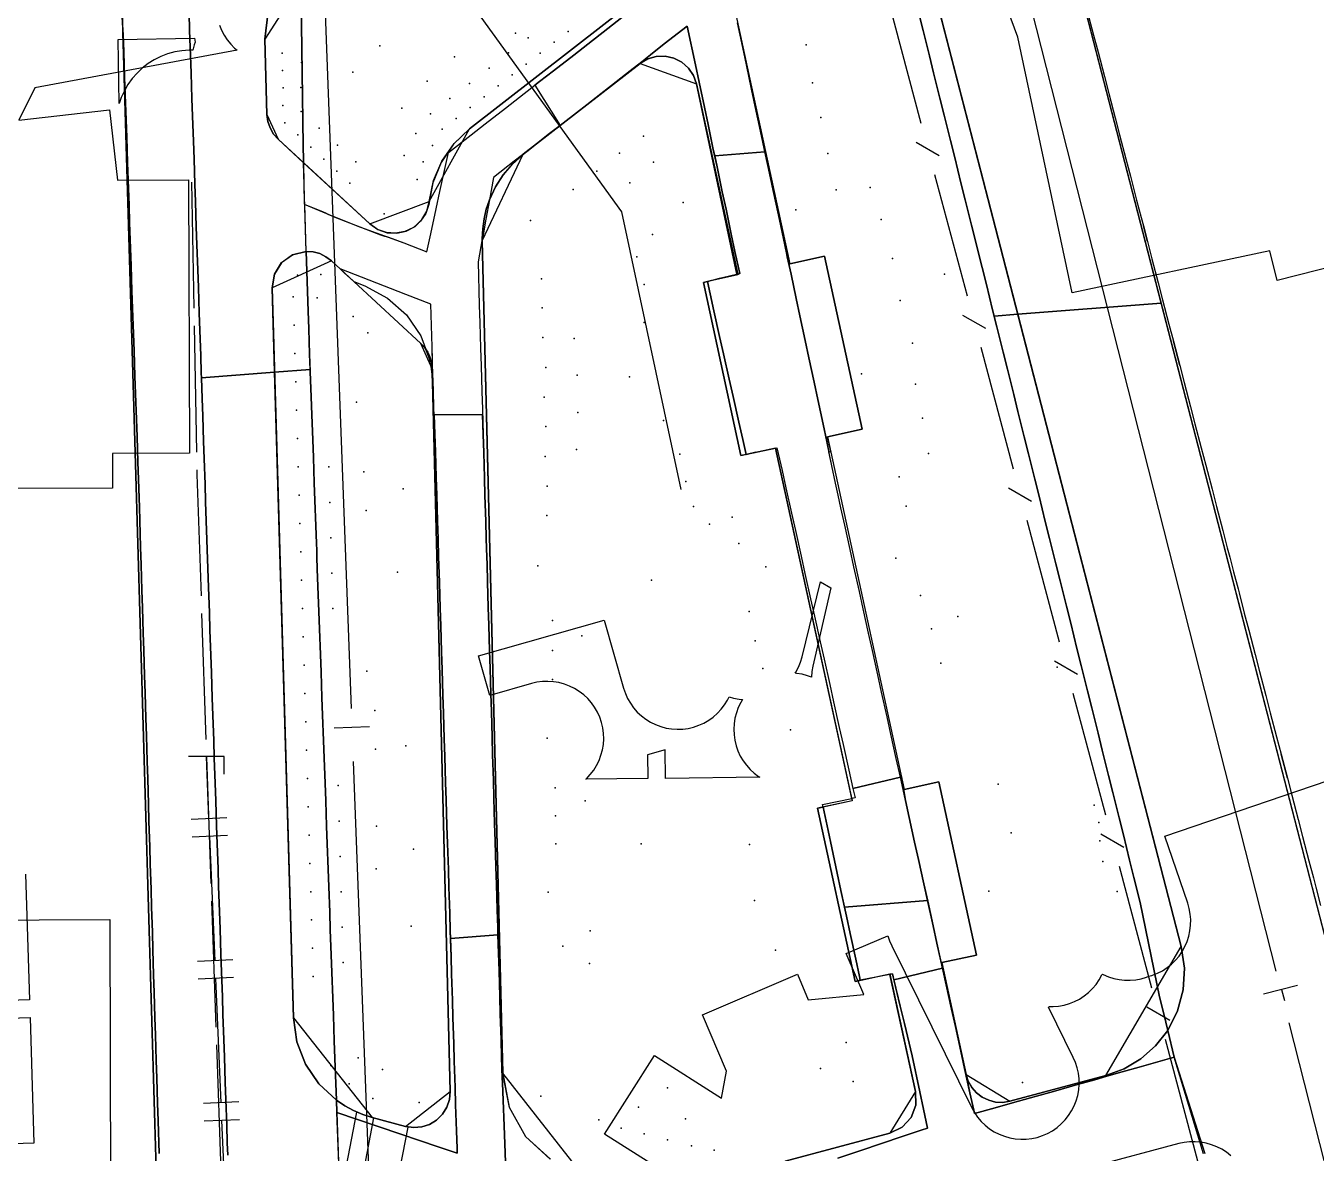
# Model space of a CAD drawing. Header units: metres. Extents: x 17314 to 17509, y 13897 to 14299.
# Drawn here: x 17386.9 to 17423.33, y 14133.17 to 14165 of the extents above; entities that cross this region are included whole.
import ezdxf

# ---------------------------------------------------------------- set-up
doc = ezdxf.new("R2010")
doc.units = ezdxf.units.M
for name, color, linetype in [('BUSH', 7, 'Continuous'), ('CURB', 7, 'Continuous'), ('ELECTR_CABLE', 7, 'Continuous'), ('ELECTR_CABLE_COMM', 7, 'Continuous'), ('GAS', 7, 'Continuous'), ('GRASS', 7, 'Continuous'), ('GROUND', 7, 'Continuous'), ('HEAT', 7, 'Continuous'), ('ROAD', 7, 'Continuous'), ('SEWER', 7, 'Continuous'), ('SIDEWALK_PATH', 7, 'Continuous'), ('TREE', 7, 'Continuous'), ('WATER_PIPELINE', 7, 'Continuous')]:
    doc.layers.add(name, color=color, linetype=linetype)

msp = doc.modelspace()

# ---------------------------------------------------------------- linework, layer by layer
at = {"layer": 'BUSH'}
for p in [(17401.088, 14164.668), (17402.212, 14164.844), (17394.142, 14164.228), (17400.535, 14164.239), (17401.423, 14164.23), (17401.818, 14164.537), (17408.934, 14164.462), (17394.684, 14163.97), (17399.004, 14164.128), (17401.028, 14163.923), (17394.151, 14163.745), (17399.982, 14163.809), (17400.634, 14163.616), (17394.168, 14163.248), (17394.67, 14163.263), (17398.238, 14163.443), (17399.43, 14163.379), (17400.239, 14163.309), (17409.115, 14163.394), (17394.157, 14162.754), (17398.877, 14162.949), (17399.844, 14163.002), (17394.677, 14162.585), (17397.519, 14162.677), (17398.325, 14162.52), (17399.055, 14162.388), (17399.449, 14162.695), (17409.347, 14162.41), (17394.215, 14162.26), (17395.19, 14162.11), (17398.66, 14162.081), (17394.582, 14161.921), (17397.917, 14161.965), (17404.344, 14161.89), (17394.949, 14161.581), (17395.704, 14161.634), (17397.59, 14161.341), (17398.383, 14161.624), (17403.661, 14161.412), (17409.549, 14161.399), (17395.316, 14161.241), (17396.218, 14161.159), (17398.122, 14161.164), (17404.629, 14161.157), (17395.683, 14160.902), (17396.05, 14160.562), (17397.954, 14160.661), (17403.026, 14160.895), (17403.96, 14160.567), (17402.353, 14160.378), (17409.786, 14160.37), (17410.744, 14160.441), (17411.052, 14159.53), (17404.6, 14159.108), (17404.158, 14158.481), (17411.371, 14158.435), (17394.572, 14157.964), (17395.234, 14157.982), (17401.46, 14157.864), (17404.365, 14157.704), (17394.457, 14157.349), (17395.13, 14157.32), (17401.478, 14157.038), (17411.593, 14157.245), (17394.48, 14156.549), (17404.362, 14156.626), (17401.503, 14156.203), (17402.389, 14156.179), (17411.938, 14156.045), (17394.504, 14155.75), (17401.582, 14155.359), (17402.469, 14155.137), (17394.527, 14154.95), (17412.022, 14154.888), (17401.539, 14154.521), (17394.551, 14154.15), (17402.485, 14154.085), (17401.585, 14153.694), (17404.906, 14153.863), (17412.224, 14153.93), (17394.574, 14153.351), (17402.453, 14153.037), (17405.366, 14152.911), (17412.389, 14152.925), (17394.598, 14152.551), (17395.456, 14152.547), (17401.566, 14152.842), (17396.451, 14152.408), (17411.563, 14152.27), (17397.562, 14151.934), (17401.624, 14152.001), (17405.537, 14152.136), (17394.621, 14151.752), (17395.485, 14151.548), (17396.516, 14151.321), (17401.614, 14151.178), (17405.753, 14151.43), (17406.847, 14151.127), (17411.763, 14151.442), (17394.644, 14150.952), (17406.209, 14150.929), (17395.514, 14150.548), (17407.032, 14150.388), (17394.668, 14150.152), (17394.691, 14149.353), (17395.543, 14149.548), (17412.165, 14148.914), (17394.715, 14148.553), (17395.573, 14148.549), (17401.776, 14148.209), (17407.323, 14148.463), (17412.475, 14147.978), (17394.738, 14147.753), (17402.598, 14147.777), (17407.492, 14147.641), (17401.77, 14147.37), (17394.762, 14146.954), (17407.709, 14146.857), (17412.733, 14147.012), (17401.77, 14146.543), (17394.785, 14146.154), (17394.808, 14145.354), (17394.832, 14144.555), (17394.855, 14143.755), (17395.719, 14143.551), (17401.851, 14143.491), (17402.699, 14143.125), (17394.879, 14142.955), (17395.748, 14142.551), (17396.804, 14142.405), (17401.857, 14142.698), (17394.902, 14142.156), (17397.849, 14141.753), (17401.869, 14141.911), (17407.332, 14141.891), (17394.926, 14141.356), (17395.778, 14141.552), (17396.798, 14141.202), (17394.949, 14140.556), (17395.807, 14140.552), (17394.972, 14139.757), (17395.836, 14139.553), (17402.841, 14139.448), (17394.996, 14138.957), (17402.068, 14139.021), (17408.066, 14138.902), (17395.865, 14138.553), (17402.823, 14138.53), (17395.019, 14138.157), (17410.065, 14136.295), (17396.287, 14135.866), (17395.516, 14135.644), (17396.979, 14135.532), (17409.344, 14135.565), (17396.037, 14135.128), (17410.262, 14135.193), (17396.703, 14134.716), (17405.024, 14135.016), (17404.203, 14134.471), (17403.083, 14134.112), (17405.532, 14134.146), (17403.71, 14133.883), (17404.364, 14133.721), (17405.024, 14133.553), (17405.695, 14133.383), (17406.339, 14133.258)]:
    msp.add_point(p, dxfattribs=at)
at = {"layer": 'CURB'}
for points in [[(17468.708, 13964.699), (17413.628, 14177.812), (17409.56, 14179.827), (17391.346, 14172.16), (17389.512, 14169.307), (17396.492, 13931.016)], [(17418.569, 14158.912), (17418.454, 14159.355)], [(17419.481, 14155.415), (17419.303, 14156.097)], [(17422.52, 14143.76), (17422.342, 14144.442)], [(17390.493, 14138.916), (17390.514, 14138.209)], [(17390.529, 14137.709), (17390.551, 14137.002)], [(17390.566, 14136.502), (17390.588, 14135.794)], [(17395.961, 14132.816), (17396.25, 14134.332)], [(17396.444, 14132.678), (17396.727, 14134.168)], [(17397.402, 14132.36), (17397.697, 14133.912)]]:
    msp.add_lwpolyline(points, dxfattribs=at)
for points in [[(17396.616, 14159.409), (17398.29, 14160.04), (17399.432, 14162.096), (17410.01, 14170.322), (17410.081, 14171.84), (17403.645, 14172.997), (17397.32, 14170.335), (17393.65, 14164.629), (17393.713, 14162.503), (17394.033, 14161.798)], [(17411.701, 14143.441), (17412.678, 14143.653), (17413.74, 14138.767), (17412.763, 14138.555), (17413.45, 14135.394), (17414.685, 14134.64), (17417.394, 14135.364), (17419.524, 14139.013), (17411.984, 14168.187), (17410.402, 14168.727), (17407.311, 14166.323), (17406.947, 14165.321), (17408.476, 14158.287), (17409.453, 14158.499), (17410.514, 14153.613), (17409.537, 14153.401)], [(17411.297, 14138.236), (17412.019, 14134.914), (17411.3, 14133.736), (17408.343, 14132.945), (17407.643, 14132.264), (17406.426, 14131.582), (17402.597, 14132.603), (17400.371, 14135.428), (17399.792, 14158.934), (17400.95, 14161.376), (17404.247, 14163.94), (17405.838, 14163.363), (17407.01, 14157.969), (17406.033, 14157.756), (17407.094, 14152.87), (17408.071, 14153.083), (17410.235, 14143.122), (17409.258, 14142.91), (17410.32, 14138.024)], [(17398.06, 14156.03), (17395.535, 14158.366), (17393.856, 14157.603), (17394.46, 14136.99), (17396.686, 14134.179), (17397.626, 14133.928), (17398.883, 14134.919), (17398.381, 14155.321)]]:
    msp.add_lwpolyline(points, close=True, dxfattribs=at)
at = {"layer": 'ELECTR_CABLE'}
msp.add_lwpolyline([(17389.512, 14164.614), (17391.666, 14164.653), (17391.686, 14164.545), (17391.657, 14164.467), (17391.617, 14164.313), (17391.517, 14164.311), (17391.312, 14164.298), (17391.108, 14164.264), (17390.909, 14164.21), (17390.717, 14164.137), (17390.532, 14164.045), (17390.357, 14163.936), (17390.194, 14163.81), (17390.044, 14163.669), (17389.908, 14163.514), (17389.788, 14163.346), (17389.686, 14163.168), (17389.601, 14162.98), (17389.544, 14162.811)], close=True, dxfattribs=at)
for points in [[(17391.585, 14160.589), (17391.649, 14157.029)], [(17391.658, 14156.529), (17391.723, 14152.968)], [(17391.732, 14152.468), (17391.734, 14152.337)], [(17391.734, 14152.337), (17391.852, 14148.909)], [(17391.869, 14148.409), (17391.991, 14144.85)], [(17392.008, 14144.351), (17392.131, 14140.791)], [(17392.148, 14140.292), (17392.27, 14136.733)], [(17392.287, 14136.233), (17392.41, 14132.674)]]:
    msp.add_lwpolyline(points, dxfattribs=at)
at = {"layer": 'ELECTR_CABLE_COMM'}
for points in [[(17411.258, 14165.693), (17412.174, 14162.259)], [(17412.043, 14161.722), (17412.692, 14161.346)], [(17412.56, 14160.809), (17413.476, 14157.375)], [(17413.345, 14156.838), (17413.994, 14156.463)], [(17413.863, 14155.926), (17414.778, 14152.492)], [(17414.647, 14151.955), (17415.296, 14151.579)], [(17415.165, 14151.042), (17416.08, 14147.608)], [(17415.949, 14147.071), (17416.598, 14146.696)], [(17416.467, 14146.159), (17417.383, 14142.725)], [(17417.252, 14142.188), (17417.9, 14141.812)], [(17417.769, 14141.275), (17418.685, 14137.841)], [(17418.554, 14137.304), (17419.202, 14136.929)], [(17419.071, 14136.392), (17419.987, 14132.958)]]:
    msp.add_lwpolyline(points, dxfattribs=at)
at = {"layer": 'GAS'}
for points in [[(17392.374, 14165.026), (17392.432, 14164.881), (17392.505, 14164.742), (17392.591, 14164.61), (17392.69, 14164.488), (17392.8, 14164.376), (17392.867, 14164.319), (17387.159, 14163.253), (17386.704, 14162.337), (17389.267, 14162.632), (17389.495, 14160.645), (17391.495, 14160.652), (17391.522, 14152.936), (17389.348, 14152.928), (17389.352, 14151.945), (17386.564, 14151.935)], [(17392.501, 14144.371), (17391.501, 14144.371)], [(17392.076, 14142.616), (17392.001, 14144.371)], [(17392.501, 14143.871), (17392.501, 14144.371)], [(17392.576, 14142.638), (17391.577, 14142.595)], [(17392.598, 14142.138), (17391.598, 14142.095)], [(17392.249, 14138.607), (17392.098, 14142.117)], [(17386.9, 14141.05), (17387.009, 14137.503), (17385.51, 14137.457)], [(17392.748, 14138.628), (17391.749, 14138.585)], [(17392.77, 14138.129), (17391.771, 14138.086)], [(17392.421, 14134.597), (17392.27, 14138.107)], [(17385.525, 14136.957), (17387.024, 14137.003), (17387.134, 14133.456), (17385.634, 14133.41)], [(17392.921, 14134.619), (17391.922, 14134.576)], [(17392.942, 14134.119), (17391.943, 14134.076)], [(17392.594, 14130.588), (17392.443, 14134.098)]]:
    msp.add_lwpolyline(points, dxfattribs=at)
for points in [[(17409.633, 14149.138), (17409.124, 14146.927), (17409.096, 14146.772), (17409.084, 14146.615), (17409.084, 14146.613), (17408.971, 14146.654), (17408.819, 14146.694), (17408.664, 14146.718), (17408.62, 14146.721), (17408.644, 14146.756), (17408.717, 14146.895), (17408.777, 14147.04), (17408.821, 14147.191), (17409.339, 14149.3)], [(17404.467, 14143.75), (17402.717, 14143.731), (17402.733, 14143.745), (17402.84, 14143.86), (17402.936, 14143.985), (17403.019, 14144.118), (17403.088, 14144.259), (17403.143, 14144.406), (17403.184, 14144.557), (17403.209, 14144.712), (17403.22, 14144.869), (17403.214, 14145.026), (17403.194, 14145.182), (17403.158, 14145.334), (17403.108, 14145.483), (17403.043, 14145.626), (17402.964, 14145.762), (17402.873, 14145.89), (17402.769, 14146.008), (17402.654, 14146.115), (17402.53, 14146.211), (17402.396, 14146.293), (17402.256, 14146.363), (17402.109, 14146.418), (17401.957, 14146.459), (17401.802, 14146.484), (17401.645, 14146.494), (17401.488, 14146.489), (17401.333, 14146.469), (17401.18, 14146.433), (17400.008, 14146.098), (17399.689, 14147.213), (17403.23, 14148.225), (17403.78, 14146.302), (17403.83, 14146.153), (17403.895, 14146.01), (17403.973, 14145.874), (17404.065, 14145.746), (17404.168, 14145.628), (17404.283, 14145.521), (17404.408, 14145.425), (17404.541, 14145.342), (17404.682, 14145.273), (17404.829, 14145.218), (17404.981, 14145.177), (17405.135, 14145.152), (17405.292, 14145.141), (17405.449, 14145.147), (17405.605, 14145.167), (17405.758, 14145.203), (17405.906, 14145.253), (17406.049, 14145.318), (17406.185, 14145.397), (17406.313, 14145.488), (17406.431, 14145.592), (17406.538, 14145.706), (17406.634, 14145.831), (17406.717, 14145.964), (17406.762, 14146.055), (17406.886, 14146.018), (17407.04, 14145.988), (17407.14, 14145.979), (17407.089, 14145.895), (17407.02, 14145.753), (17406.966, 14145.606), (17406.926, 14145.454), (17406.902, 14145.299), (17406.893, 14145.142), (17406.899, 14144.985), (17406.921, 14144.83), (17406.958, 14144.677), (17407.009, 14144.529), (17407.075, 14144.386), (17407.154, 14144.251), (17407.247, 14144.124), (17407.351, 14144.006), (17407.467, 14143.9), (17407.592, 14143.805), (17407.625, 14143.785), (17404.967, 14143.756), (17404.958, 14144.559), (17404.46, 14144.416)]]:
    msp.add_lwpolyline(points, close=True, dxfattribs=at)
at = {"layer": 'GRASS'}
for points in [[(17394.679, 14165.68), (17394.69, 14164.943), (17394.697, 14164.443), (17394.71, 14163.592), (17394.717, 14163.092), (17394.73, 14162.241), (17394.746, 14161.139), (17396.616, 14159.409), (17396.845, 14159.251), (17397.103, 14159.162), (17397.376, 14159.147), (17397.647, 14159.208), (17397.892, 14159.341), (17398.087, 14159.532), (17398.222, 14159.77), (17398.29, 14160.04), (17398.413, 14160.633), (17398.651, 14161.184), (17398.993, 14161.677), (17399.432, 14162.096), (17410.01, 14170.322)], [(17412.116, 14165.355), (17412.237, 14164.87), (17412.413, 14164.16), (17412.534, 14163.674), (17412.711, 14162.964), (17412.832, 14162.479), (17413.009, 14161.769), (17413.129, 14161.284), (17413.306, 14160.573), (17413.427, 14160.088), (17413.604, 14159.378), (17413.725, 14158.893), (17413.876, 14158.285), (17413.901, 14158.182), (17414.022, 14157.697), (17414.199, 14156.987), (17414.244, 14156.808), (17414.912, 14156.86), (17411.984, 14168.187)], [(17393.872, 14166.43), (17393.65, 14164.629), (17393.713, 14162.503), (17393.738, 14162.306), (17393.802, 14162.119), (17393.901, 14161.948), (17394.033, 14161.798), (17394.746, 14161.139), (17394.73, 14162.241), (17394.717, 14163.092), (17394.71, 14163.592), (17394.697, 14164.443), (17394.69, 14164.943), (17394.679, 14165.68)], [(17406.947, 14165.321), (17408.476, 14158.287), (17409.453, 14158.499), (17410.514, 14153.613), (17409.537, 14153.401), (17411.701, 14143.441), (17412.678, 14143.653), (17413.74, 14138.767), (17412.763, 14138.555), (17413.45, 14135.394), (17413.513, 14135.201), (17413.612, 14135.027), (17413.744, 14134.875), (17413.906, 14134.753), (17414.089, 14134.665), (17414.284, 14134.617), (17414.485, 14134.608), (17414.685, 14134.64), (17417.394, 14135.364), (17417.915, 14135.556), (17418.387, 14135.838), (17418.8, 14136.202), (17419.142, 14136.639), (17419.028, 14137.105), (17418.909, 14137.591), (17418.365, 14140.251), (17418.188, 14140.961), (17418.067, 14141.446), (17417.89, 14142.157), (17417.77, 14142.642), (17417.593, 14143.352), (17417.472, 14143.837), (17417.295, 14144.548), (17417.175, 14145.033), (17416.998, 14145.743), (17416.877, 14146.228), (17416.7, 14146.938), (17416.579, 14147.424), (17416.403, 14148.134), (17416.282, 14148.619), (17416.105, 14149.329), (17415.984, 14149.814), (17415.938, 14150), (17415.807, 14150.525), (17415.687, 14151.01), (17415.51, 14151.72), (17415.389, 14152.205), (17415.212, 14152.916), (17415.092, 14153.401), (17414.915, 14154.111), (17414.794, 14154.596), (17414.617, 14155.306), (17414.496, 14155.792), (17414.32, 14156.502), (17414.199, 14156.987), (17414.022, 14157.697), (17413.901, 14158.182), (17413.876, 14158.285), (17413.725, 14158.893), (17413.604, 14159.378), (17413.427, 14160.088), (17413.306, 14160.573), (17413.129, 14161.284), (17413.009, 14161.769), (17412.832, 14162.479), (17412.711, 14162.964), (17412.534, 14163.674), (17412.413, 14164.16), (17412.237, 14164.87), (17412.116, 14165.355)], [(17408.343, 14132.945), (17411.3, 14133.736), (17411.646, 14133.904), (17411.895, 14134.181), (17412.027, 14134.529), (17412.019, 14134.914), (17411.3, 14138.22), (17410.462, 14138.054), (17410.32, 14138.024), (17409.258, 14142.91), (17409.412, 14142.943), (17409.397, 14143.013), (17410.221, 14143.189), (17408.072, 14153.079), (17407.241, 14152.904), (17407.094, 14152.87), (17406.033, 14157.756), (17406.145, 14157.781), (17406.492, 14157.879), (17406.98, 14157.989), (17405.838, 14163.363), (17405.753, 14163.602), (17405.613, 14163.809), (17405.427, 14163.975), (17405.201, 14164.091), (17404.954, 14164.146), (17404.705, 14164.138), (17404.465, 14164.069), (17404.247, 14163.94), (17400.95, 14161.376), (17400.647, 14161.106), (17400.385, 14160.799), (17400.166, 14160.459), (17399.994, 14160.092), (17399.893, 14159.54), (17399.803, 14159.048), (17399.792, 14158.988), (17399.792, 14158.934), (17400.371, 14135.428), (17400.552, 14134.473), (17401.014, 14133.645), (17401.711, 14133.002)]]:
    msp.add_lwpolyline(points, dxfattribs=at)
for points in [[(17394.873, 14156.946), (17394.817, 14158.631), (17394.433, 14158.539), (17394.125, 14158.315), (17393.922, 14157.992), (17393.856, 14157.603), (17393.926, 14155.225), (17394.932, 14155.303), (17394.916, 14155.734), (17394.891, 14156.446)], [(17398.06, 14156.03), (17396.165, 14157.784), (17395.535, 14158.366), (17395.379, 14158.485), (17395.204, 14158.57), (17395.016, 14158.619), (17394.821, 14158.632), (17394.873, 14156.946), (17394.891, 14156.446), (17394.916, 14155.734), (17394.934, 14155.235), (17394.96, 14154.523), (17394.978, 14154.023), (17395.004, 14153.311), (17395.022, 14152.811), (17395.047, 14152.099), (17395.065, 14151.599), (17395.091, 14150.887), (17395.109, 14150.388), (17395.116, 14150.195), (17395.123, 14150), (17395.134, 14149.675), (17395.152, 14149.176), (17395.178, 14148.464), (17395.196, 14147.964), (17395.222, 14147.252), (17395.24, 14146.752), (17395.265, 14146.04), (17395.283, 14145.54), (17395.309, 14144.828), (17395.327, 14144.329), (17395.353, 14143.617), (17395.371, 14143.117), (17395.396, 14142.405), (17395.414, 14141.905), (17395.44, 14141.193), (17395.458, 14140.693), (17395.483, 14139.981), (17395.501, 14139.482), (17395.527, 14138.77), (17395.545, 14138.27), (17395.571, 14137.558), (17395.589, 14137.058), (17395.614, 14136.346), (17395.632, 14135.846), (17395.675, 14134.665), (17395.91, 14134.508), (17396.157, 14134.374), (17396.417, 14134.264), (17396.686, 14134.179), (17397.626, 14133.928), (17397.856, 14133.895), (17398.085, 14133.915), (17398.304, 14133.987), (17398.502, 14134.109), (17398.667, 14134.273), (17398.788, 14134.469), (17398.862, 14134.687), (17398.883, 14134.919), (17398.39, 14154.939), (17398.377, 14155.161), (17398.347, 14155.381), (17398.3, 14155.598), (17398.238, 14155.812), (17398.2, 14155.871), (17398.157, 14155.927), (17398.11, 14155.981)], [(17414.912, 14156.86), (17414.244, 14156.808), (17414.32, 14156.502), (17414.496, 14155.792), (17414.617, 14155.306), (17414.794, 14154.596), (17414.915, 14154.111), (17415.092, 14153.401), (17415.212, 14152.916), (17415.389, 14152.205), (17415.51, 14151.72), (17415.687, 14151.01), (17415.807, 14150.525), (17415.938, 14150), (17415.984, 14149.814), (17416.105, 14149.329), (17416.282, 14148.619), (17416.403, 14148.134), (17416.579, 14147.424), (17416.7, 14146.938), (17416.877, 14146.228), (17416.998, 14145.743), (17417.175, 14145.033), (17417.295, 14144.548), (17417.472, 14143.837), (17417.593, 14143.352), (17417.77, 14142.642), (17417.89, 14142.157), (17418.067, 14141.446), (17418.188, 14140.961), (17418.365, 14140.251), (17418.909, 14137.591), (17419.028, 14137.105), (17419.142, 14136.639), (17419.423, 14137.193), (17419.582, 14137.786), (17419.617, 14138.399), (17419.524, 14139.013)], [(17395.371, 14143.117), (17395.353, 14143.617), (17395.327, 14144.329), (17395.309, 14144.828), (17395.283, 14145.54), (17395.265, 14146.04), (17395.24, 14146.752), (17395.222, 14147.252), (17395.196, 14147.964), (17395.178, 14148.464), (17395.152, 14149.176), (17395.134, 14149.675), (17395.123, 14150), (17395.116, 14150.195), (17395.109, 14150.388), (17395.091, 14150.887), (17395.065, 14151.599), (17395.047, 14152.099), (17395.022, 14152.811), (17395.004, 14153.311), (17394.978, 14154.023), (17394.96, 14154.523), (17394.934, 14155.235), (17394.932, 14155.303), (17393.926, 14155.225), (17394.46, 14136.99), (17394.557, 14136.315), (17394.8, 14135.688), (17395.177, 14135.13), (17395.675, 14134.665), (17395.632, 14135.846), (17395.614, 14136.346), (17395.589, 14137.058), (17395.571, 14137.558), (17395.545, 14138.27), (17395.527, 14138.77), (17395.501, 14139.482), (17395.483, 14139.981), (17395.458, 14140.693), (17395.44, 14141.193), (17395.414, 14141.905), (17395.396, 14142.405)]]:
    msp.add_lwpolyline(points, close=True, dxfattribs=at)
at = {"layer": 'GROUND'}
for points in [[(17410.01, 14170.322), (17399.432, 14162.096), (17398.979, 14161.661), (17398.63, 14161.147), (17398.395, 14160.572), (17398.282, 14159.955), (17398.196, 14159.701), (17398.048, 14159.483), (17397.85, 14159.311), (17397.609, 14159.194), (17397.345, 14159.146), (17397.083, 14159.167), (17396.835, 14159.256), (17396.616, 14159.409), (17394.746, 14161.139), (17394.033, 14161.798), (17393.901, 14161.948), (17393.802, 14162.119), (17393.738, 14162.306), (17393.713, 14162.503), (17393.65, 14164.629), (17393.872, 14166.43)], [(17411.984, 14168.187), (17414.912, 14156.86), (17419.524, 14139.013), (17419.617, 14138.399), (17419.582, 14137.786), (17419.423, 14137.193), (17419.142, 14136.639), (17418.8, 14136.202), (17418.387, 14135.838), (17417.915, 14135.556), (17417.394, 14135.364), (17414.685, 14134.64), (17414.485, 14134.608), (17414.285, 14134.616), (17414.09, 14134.665), (17413.907, 14134.752), (17413.746, 14134.874), (17413.614, 14135.024), (17413.514, 14135.198), (17413.45, 14135.39), (17413.56, 14134.876), (17413.407, 14135.567), (17413.299, 14136.055), (17413.147, 14136.747), (17413.039, 14137.235), (17412.887, 14137.927), (17412.784, 14138.393), (17412.779, 14138.415), (17412.763, 14138.555), (17413.74, 14138.767), (17412.678, 14143.653), (17411.701, 14143.441), (17411.624, 14143.796), (17411.738, 14143.135), (17411.594, 14143.789), (17411.478, 14144.315), (17411.326, 14145.006), (17411.218, 14145.495), (17411.066, 14146.186), (17410.958, 14146.674), (17410.805, 14147.366), (17410.698, 14147.854), (17410.545, 14148.546), (17410.438, 14149.034), (17410.285, 14149.726), (17410.177, 14150.214), (17410.025, 14150.906), (17409.917, 14151.394), (17409.839, 14151.749), (17409.767, 14152.086), (17409.663, 14152.575), (17409.577, 14152.978), (17409.628, 14152.983), (17409.537, 14153.401), (17410.514, 14153.613), (17409.453, 14158.499), (17408.476, 14158.287), (17408.408, 14158.599), (17408.403, 14158.484), (17408.38, 14158.594), (17408.256, 14159.176), (17408.151, 14159.665), (17408.004, 14160.358), (17407.899, 14160.847), (17407.772, 14161.444), (17407.752, 14161.54), (17407.647, 14162.029), (17407.5, 14162.721), (17407.396, 14163.21), (17407.248, 14163.903), (17407.144, 14164.392), (17406.996, 14165.085)], [(17401.714, 14133), (17401.019, 14133.639), (17400.556, 14134.462), (17400.371, 14135.413), (17399.792, 14158.934), (17399.792, 14158.988), (17399.803, 14159.27), (17399.841, 14159.55), (17399.905, 14159.824), (17399.994, 14160.092), (17400.165, 14160.457), (17400.382, 14160.795), (17400.643, 14161.101), (17400.943, 14161.371), (17400.691, 14161.178), (17401.085, 14161.486), (17401.653, 14161.93), (17401.987, 14162.192), (17402.046, 14162.238), (17402.614, 14162.682), (17403.008, 14162.99), (17403.575, 14163.434), (17403.969, 14163.742), (17404.536, 14164.186), (17404.244, 14163.938), (17404.462, 14164.068), (17404.702, 14164.138), (17404.952, 14164.146), (17405.2, 14164.091), (17405.426, 14163.975), (17405.613, 14163.809), (17405.753, 14163.602), (17405.838, 14163.363), (17407.004, 14157.995), (17406.145, 14157.781), (17406.033, 14157.756), (17407.094, 14152.87), (17407.517, 14152.962), (17408.109, 14153.091), (17408.253, 14152.447), (17408.362, 14151.959), (17408.522, 14151.239), (17408.631, 14150.751), (17408.792, 14150.03), (17408.901, 14149.542), (17409.062, 14148.821), (17409.171, 14148.333), (17409.331, 14147.613), (17409.44, 14147.125), (17409.601, 14146.404), (17409.71, 14145.916), (17409.871, 14145.195), (17409.98, 14144.707), (17410.141, 14143.986), (17410.255, 14143.473), (17410.314, 14143.209), (17410.221, 14143.189), (17410.235, 14143.122), (17409.412, 14142.943), (17409.258, 14142.91), (17410.32, 14138.024), (17410.462, 14138.055), (17411.297, 14138.236), (17411.369, 14138.234), (17411.3, 14138.22), (17412.019, 14134.914), (17412.027, 14134.529), (17411.895, 14134.181), (17411.646, 14133.904), (17411.3, 14133.736), (17408.343, 14132.945)], [(17395.738, 14132.879), (17395.687, 14134.326), (17395.736, 14132.928)]]:
    msp.add_lwpolyline(points, dxfattribs=at)
msp.add_lwpolyline([(17395.675, 14134.665), (17395.177, 14135.13), (17394.8, 14135.688), (17394.557, 14136.315), (17394.46, 14136.99), (17393.926, 14155.225), (17393.856, 14157.603), (17393.923, 14157.993), (17394.126, 14158.316), (17394.436, 14158.54), (17394.82, 14158.632), (17395.016, 14158.619), (17395.204, 14158.57), (17395.378, 14158.485), (17395.535, 14158.366), (17395.779, 14158.14), (17395.895, 14158.033), (17396.165, 14157.784), (17398.06, 14156.03), (17398.164, 14155.918), (17398.193, 14155.876), (17398.308, 14155.566), (17398.34, 14155.569), (17398.359, 14155.508), (17398.39, 14154.939), (17398.883, 14134.919), (17398.862, 14134.687), (17398.788, 14134.469), (17398.667, 14134.273), (17398.502, 14134.109), (17398.304, 14133.987), (17398.085, 14133.915), (17397.856, 14133.895), (17397.626, 14133.928), (17396.686, 14134.179), (17396.417, 14134.264), (17396.157, 14134.374), (17395.91, 14134.508)], close=True, dxfattribs=at)
at = {"layer": 'HEAT'}
msp.add_lwpolyline([(17385.273, 14139.754), (17389.273, 14139.768), (17389.3, 14132.16), (17387.3, 14132.152), (17386.76, 14130.227)], dxfattribs=at)
at = {"layer": 'ROAD'}
for points in [[(17394.337, 14004.583), (17389.652, 14164.512), (17389.65, 14164.602), (17389.648, 14164.693), (17389.648, 14164.784), (17389.648, 14164.874), (17389.598, 14166.324), (17389.512, 14169.307), (17389.541, 14169.82), (17389.655, 14170.316), (17389.852, 14170.786), (17390.128, 14171.219), (17376.72, 14174.004)], [(17416.872, 14165.421), (17417.05, 14164.739), (17417.176, 14164.255), (17417.354, 14163.574), (17417.48, 14163.09), (17417.658, 14162.408), (17417.784, 14161.924), (17417.961, 14161.243), (17418.088, 14160.759), (17418.265, 14160.077), (17418.392, 14159.593), (17418.454, 14159.355), (17418.569, 14158.912), (17418.695, 14158.428), (17418.873, 14157.746), (17418.999, 14157.262), (17419.177, 14156.581), (17419.303, 14156.097), (17419.481, 14155.415), (17419.607, 14154.931), (17419.785, 14154.25), (17419.911, 14153.766), (17420.089, 14153.084), (17420.215, 14152.6), (17420.393, 14151.919), (17420.519, 14151.435), (17420.697, 14150.753), (17420.823, 14150.269), (17420.893, 14150), (17421.001, 14149.588), (17421.127, 14149.104), (17421.155, 14148.994), (17421.304, 14148.422), (17421.431, 14147.938), (17421.608, 14147.257), (17421.734, 14146.773), (17421.912, 14146.091), (17422.038, 14145.608), (17422.216, 14144.926), (17422.342, 14144.442), (17422.52, 14143.76), (17422.646, 14143.277), (17422.824, 14142.595), (17422.95, 14142.111), (17423.128, 14141.429), (17423.254, 14140.946), (17423.322, 14140.687), (17423.457, 14140.166)], [(17390.668, 14133.16), (17390.64, 14134.088), (17390.625, 14134.587), (17390.603, 14135.295), (17390.588, 14135.794), (17390.566, 14136.502), (17390.551, 14137.002), (17390.529, 14137.709), (17390.514, 14138.209), (17390.493, 14138.916), (17390.477, 14139.416), (17390.456, 14140.123), (17390.441, 14140.623), (17390.419, 14141.33), (17390.404, 14141.83), (17390.382, 14142.537), (17390.367, 14143.037), (17390.346, 14143.744), (17390.33, 14144.244), (17390.309, 14144.952), (17390.294, 14145.451), (17390.272, 14146.159), (17390.257, 14146.658), (17390.235, 14147.366), (17390.22, 14147.866), (17390.199, 14148.573), (17390.183, 14149.073), (17390.162, 14149.78), (17390.147, 14150.28), (17390.112, 14151.414), (17390.085, 14152.194), (17390.068, 14152.694), (17390.044, 14153.401), (17390.026, 14153.901), (17390.002, 14154.608), (17389.985, 14155.108), (17389.96, 14155.815), (17389.943, 14156.315), (17389.919, 14157.022), (17389.901, 14157.522), (17389.877, 14158.229), (17389.86, 14158.729), (17389.836, 14159.436), (17389.818, 14159.935), (17389.794, 14160.643), (17389.777, 14161.142), (17389.752, 14161.85), (17389.735, 14162.349), (17389.711, 14163.057), (17389.693, 14163.556), (17389.669, 14164.264), (17389.652, 14164.763), (17389.648, 14164.874), (17389.648, 14164.784), (17389.648, 14164.693), (17389.65, 14164.602), (17389.652, 14164.512), (17395.598, 13961.533)]]:
    msp.add_lwpolyline(points, dxfattribs=at)
at = {"layer": 'SEWER'}
for points in [[(17428.05, 14159.286), (17422.235, 14157.811), (17422.021, 14158.654), (17416.447, 14157.466), (17414.908, 14164.685), (17413.208, 14169.295), (17416.022, 14170.333), (17415.297, 14173.245), (17420.891, 14174.637), (17421.434, 14172.456), (17421.85, 14172.896), (17421.498, 14174.313), (17421.767, 14174.38), (17422.077, 14173.135), (17422.658, 14173.747), (17422.532, 14174.25), (17422.618, 14174.211), (17422.766, 14174.159), (17422.919, 14174.123), (17423.074, 14174.101), (17423.231, 14174.095), (17429.364, 14174.153)], [(17405.37, 14132.365), (17403.245, 14133.712), (17404.649, 14135.928), (17406.541, 14134.728), (17406.686, 14135.488), (17406.007, 14137.081), (17408.688, 14138.224), (17408.995, 14137.504), (17410.564, 14137.65), (17410.068, 14138.813), (17411.242, 14139.313), (17411.289, 14139.168), (17411.351, 14139.024), (17413.608, 14134.457), (17413.685, 14134.319), (17413.774, 14134.19), (17413.876, 14134.071), (17413.989, 14133.962), (17414.112, 14133.864), (17414.244, 14133.779), (17414.384, 14133.708), (17414.53, 14133.65), (17414.681, 14133.607), (17414.835, 14133.579), (17414.992, 14133.566), (17415.149, 14133.569), (17415.305, 14133.587), (17415.458, 14133.62), (17415.608, 14133.669), (17415.752, 14133.731), (17415.889, 14133.808), (17416.018, 14133.897), (17416.138, 14133.999), (17416.247, 14134.112), (17416.344, 14134.235), (17416.429, 14134.367), (17416.501, 14134.506), (17416.558, 14134.653), (17416.601, 14134.804), (17416.629, 14134.958), (17416.642, 14135.115), (17416.639, 14135.272), (17416.621, 14135.428), (17416.588, 14135.581), (17416.54, 14135.73), (17416.477, 14135.874), (17415.777, 14137.292), (17415.803, 14137.313), (17415.906, 14137.311), (17416.063, 14137.324), (17416.217, 14137.353), (17416.368, 14137.396), (17416.514, 14137.454), (17416.653, 14137.526), (17416.785, 14137.611), (17416.908, 14137.709), (17417.02, 14137.819), (17417.122, 14137.939), (17417.211, 14138.068), (17417.287, 14138.205), (17417.298, 14138.231), (17417.323, 14138.218), (17417.467, 14138.156), (17417.617, 14138.108), (17417.77, 14138.075), (17417.926, 14138.057), (17418.083, 14138.055), (17418.24, 14138.068), (17418.394, 14138.097), (17418.545, 14138.14), (17418.612, 14138.167), (17418.681, 14138.187), (17418.695, 14138.192), (17418.709, 14138.196), (17418.855, 14138.254), (17418.994, 14138.326), (17419.126, 14138.412), (17419.249, 14138.509), (17419.362, 14138.619), (17419.463, 14138.739), (17419.552, 14138.868), (17419.628, 14139.005), (17419.69, 14139.15), (17419.738, 14139.299), (17419.771, 14139.453), (17419.788, 14139.609), (17419.791, 14139.766), (17419.777, 14139.922), (17419.749, 14140.077), (17419.706, 14140.228), (17419.059, 14142.12), (17424.503, 14143.981)], [(17420.922, 14133.101), (17420.799, 14133.199), (17420.667, 14133.284), (17420.527, 14133.355), (17420.381, 14133.413), (17420.23, 14133.456), (17420.076, 14133.484), (17419.919, 14133.497), (17419.762, 14133.494), (17419.606, 14133.476), (17419.453, 14133.443), (17417.004, 14132.785)]]:
    msp.add_lwpolyline(points, dxfattribs=at)
at = {"layer": 'SIDEWALK_PATH'}
for points in [[(17410.01, 14170.322), (17399.432, 14162.096), (17398.979, 14161.661), (17398.63, 14161.147), (17398.395, 14160.572), (17398.282, 14159.955), (17398.196, 14159.701), (17398.048, 14159.483), (17397.85, 14159.311), (17397.609, 14159.194), (17397.345, 14159.146), (17397.083, 14159.167), (17396.835, 14159.256), (17396.616, 14159.409), (17394.746, 14161.139), (17394.764, 14159.964), (17395.572, 14159.625), (17396.349, 14159.318), (17397.574, 14158.874), (17398.227, 14158.621), (17398.338, 14159.131), (17398.491, 14159.836), (17398.597, 14160.325), (17398.836, 14161.424), (17399.482, 14161.927), (17399.876, 14162.234), (17400.445, 14162.678), (17400.84, 14162.985), (17401.409, 14163.428), (17401.803, 14163.736), (17402.373, 14164.179), (17402.767, 14164.486), (17403.337, 14164.93), (17403.731, 14165.237)], [(17411.984, 14168.187), (17414.912, 14156.86), (17418.962, 14157.175), (17415.655, 14169.969)], [(17391.513, 14165.371), (17391.53, 14164.871), (17391.554, 14164.161), (17391.571, 14163.662), (17391.595, 14162.952), (17391.612, 14162.452), (17391.636, 14161.742), (17391.653, 14161.242), (17391.677, 14160.532), (17391.694, 14160.033), (17391.718, 14159.323), (17391.735, 14158.823), (17391.759, 14158.113), (17391.776, 14157.613), (17391.8, 14156.903), (17391.817, 14156.403), (17391.841, 14155.694), (17391.858, 14155.194), (17391.862, 14155.064), (17393.926, 14155.225), (17393.856, 14157.603), (17393.923, 14157.993), (17394.126, 14158.316), (17394.436, 14158.54), (17394.82, 14158.632), (17394.746, 14161.139), (17394.033, 14161.798), (17393.901, 14161.948), (17393.802, 14162.119), (17393.738, 14162.306), (17393.713, 14162.503), (17393.65, 14164.629), (17393.872, 14166.43)], [(17392.605, 14133.113), (17392.593, 14133.469), (17392.576, 14133.968), (17392.552, 14134.675), (17392.535, 14135.175), (17392.511, 14135.881), (17392.494, 14136.381), (17392.471, 14137.087), (17392.454, 14137.587), (17392.43, 14138.293), (17392.413, 14138.793), (17392.389, 14139.499), (17392.372, 14139.999), (17392.348, 14140.705), (17392.331, 14141.205), (17392.307, 14141.911), (17392.29, 14142.411), (17392.266, 14143.117), (17392.25, 14143.617), (17392.226, 14144.323), (17392.209, 14144.823), (17392.185, 14145.529), (17392.168, 14146.029), (17392.144, 14146.735), (17392.127, 14147.235), (17392.103, 14147.941), (17392.086, 14148.441), (17392.062, 14149.147), (17391.98, 14151.565), (17391.964, 14152.064), (17391.94, 14152.774), (17391.923, 14153.274), (17391.899, 14153.984), (17391.882, 14154.484), (17391.862, 14155.064), (17391.858, 14155.194), (17391.841, 14155.694), (17391.817, 14156.403), (17391.8, 14156.903), (17391.776, 14157.613), (17391.759, 14158.113), (17391.735, 14158.823), (17391.718, 14159.323), (17391.694, 14160.033), (17391.677, 14160.532), (17391.653, 14161.242), (17391.636, 14161.742), (17391.612, 14162.452), (17391.595, 14162.952), (17391.571, 14163.662), (17391.554, 14164.161), (17391.53, 14164.871), (17391.513, 14165.371)], [(17389.616, 14165.236), (17389.648, 14164.874), (17389.652, 14164.763), (17389.669, 14164.264), (17389.693, 14163.556), (17389.711, 14163.057), (17389.735, 14162.349), (17389.752, 14161.85), (17389.777, 14161.142), (17389.794, 14160.643), (17389.818, 14159.935), (17389.836, 14159.436), (17389.86, 14158.729), (17389.877, 14158.229), (17389.901, 14157.522), (17389.919, 14157.022), (17389.943, 14156.315), (17389.96, 14155.815), (17389.985, 14155.108), (17390.002, 14154.608), (17390.026, 14153.901), (17390.044, 14153.401), (17390.068, 14152.694), (17390.085, 14152.194), (17390.112, 14151.414), (17390.147, 14150.28), (17390.162, 14149.78), (17390.183, 14149.073), (17390.199, 14148.573), (17390.22, 14147.866), (17390.235, 14147.366), (17390.257, 14146.658), (17390.272, 14146.159), (17390.294, 14145.451), (17390.309, 14144.952), (17390.33, 14144.244), (17390.346, 14143.744), (17390.367, 14143.037), (17390.382, 14142.537), (17390.404, 14141.83), (17390.419, 14141.33), (17390.441, 14140.623), (17390.456, 14140.123), (17390.477, 14139.416), (17390.493, 14138.916), (17390.514, 14138.209), (17390.529, 14137.709), (17390.551, 14137.002), (17390.566, 14136.502), (17390.588, 14135.794), (17390.603, 14135.295), (17390.625, 14134.587), (17390.64, 14134.088), (17390.668, 14133.16)], [(17403.731, 14165.237), (17403.337, 14164.93), (17402.767, 14164.486), (17402.373, 14164.179), (17401.803, 14163.736), (17401.409, 14163.428), (17401.276, 14163.325), (17401.987, 14162.192), (17402.046, 14162.238), (17402.614, 14162.682), (17403.008, 14162.99), (17403.575, 14163.434), (17403.969, 14163.742), (17404.536, 14164.186), (17404.93, 14164.494), (17405.573, 14164.997), (17405.807, 14163.897), (17405.911, 14163.408), (17406.061, 14162.703), (17406.165, 14162.214), (17406.314, 14161.509), (17406.353, 14161.329), (17407.772, 14161.444), (17407.752, 14161.54), (17407.647, 14162.029), (17407.5, 14162.721), (17407.396, 14163.21), (17407.248, 14163.903), (17407.144, 14164.392), (17406.996, 14165.085)], [(17429.719, 14115.553), (17418.962, 14157.175), (17414.912, 14156.86), (17419.524, 14139.013), (17419.617, 14138.399), (17419.582, 14137.786), (17419.423, 14137.193), (17419.142, 14136.639), (17419.328, 14135.881), (17420.191, 14133.161)], [(17395.738, 14132.879), (17395.687, 14134.326), (17395.675, 14134.665), (17395.177, 14135.13), (17394.8, 14135.688), (17394.557, 14136.315), (17394.46, 14136.99), (17393.926, 14155.225), (17391.862, 14155.064), (17391.882, 14154.484), (17391.899, 14153.984), (17391.923, 14153.274), (17391.94, 14152.774), (17391.964, 14152.064), (17391.98, 14151.565), (17392.062, 14149.147), (17392.086, 14148.441), (17392.103, 14147.941), (17392.127, 14147.235), (17392.144, 14146.735), (17392.168, 14146.029), (17392.185, 14145.529), (17392.209, 14144.823), (17392.226, 14144.323), (17392.25, 14143.617), (17392.266, 14143.117), (17392.29, 14142.411), (17392.307, 14141.911), (17392.331, 14141.205), (17392.348, 14140.705), (17392.372, 14139.999), (17392.389, 14139.499), (17392.413, 14138.793), (17392.43, 14138.293), (17392.454, 14137.587), (17392.471, 14137.087), (17392.494, 14136.381), (17392.511, 14135.881), (17392.535, 14135.175), (17392.552, 14134.675), (17392.576, 14133.968), (17392.593, 14133.469), (17392.605, 14133.113)], [(17400.458, 14132.653), (17400.427, 14133.441), (17400.407, 14133.941), (17400.379, 14134.661), (17400.359, 14135.161), (17400.354, 14135.288), (17400.336, 14135.881), (17400.322, 14136.38), (17400.3, 14137.101), (17400.286, 14137.6), (17400.264, 14138.321), (17400.249, 14138.82), (17400.234, 14139.34), (17398.893, 14139.233), (17398.909, 14138.725), (17398.925, 14138.225), (17398.948, 14137.496), (17398.963, 14136.996), (17398.986, 14136.266), (17399.001, 14135.767), (17399.024, 14135.037), (17399.04, 14134.537), (17399.062, 14133.808), (17399.078, 14133.308), (17399.082, 14133.174), (17398.518, 14133.365), (17398.044, 14133.526), (17395.687, 14134.326), (17395.736, 14132.928)], [(17420.155, 14133.15), (17419.328, 14135.881), (17418.335, 14135.6), (17417.853, 14135.465), (17417.422, 14135.343), (17417.081, 14135.247), (17416.6, 14135.111), (17415.918, 14134.918), (17415.437, 14134.782), (17414.756, 14134.59), (17414.274, 14134.454), (17413.69, 14134.289), (17413.668, 14134.388), (17413.56, 14134.876), (17413.407, 14135.567), (17413.299, 14136.055), (17413.147, 14136.747), (17413.039, 14137.235), (17412.887, 14137.927), (17412.784, 14138.393), (17411.409, 14138.067), (17411.589, 14137.322), (17411.707, 14136.836), (17411.929, 14135.918), (17412.142, 14134.908), (17412.245, 14134.419), (17412.359, 14133.881), (17412.18, 14133.821), (17411.706, 14133.661), (17411.007, 14133.425), (17410.533, 14133.265), (17409.833, 14133.029)], [(17409.833, 14133.029), (17410.533, 14133.265), (17411.007, 14133.425), (17411.706, 14133.661), (17412.18, 14133.821), (17412.359, 14133.881), (17412.245, 14134.419), (17412.142, 14134.908), (17411.929, 14135.918), (17411.707, 14136.836), (17411.589, 14137.322), (17411.369, 14138.234), (17411.3, 14138.22), (17412.019, 14134.914), (17412.027, 14134.529), (17411.895, 14134.181), (17411.646, 14133.904), (17411.3, 14133.736), (17408.343, 14132.945)], [(17401.714, 14133), (17401.019, 14133.639), (17400.556, 14134.462), (17400.371, 14135.413), (17400.336, 14135.881), (17400.354, 14135.288), (17400.359, 14135.161), (17400.379, 14134.661), (17400.407, 14133.941), (17400.427, 14133.441), (17400.458, 14132.653)]]:
    msp.add_lwpolyline(points, dxfattribs=at)
for points in [[(17405.573, 14164.997), (17404.93, 14164.494), (17404.536, 14164.186), (17404.244, 14163.938), (17404.462, 14164.068), (17404.702, 14164.138), (17404.952, 14164.146), (17405.2, 14164.091), (17405.426, 14163.975), (17405.613, 14163.809), (17405.753, 14163.602), (17405.838, 14163.363), (17407.004, 14157.995), (17407.059, 14158.007), (17406.926, 14158.633), (17406.822, 14159.122), (17406.672, 14159.826), (17406.568, 14160.316), (17406.418, 14161.02), (17406.314, 14161.509), (17406.165, 14162.214), (17406.061, 14162.703), (17405.911, 14163.408), (17405.807, 14163.897)], [(17395.535, 14158.366), (17395.378, 14158.485), (17395.204, 14158.57), (17395.016, 14158.619), (17394.82, 14158.632), (17394.779, 14159.958), (17395.28, 14159.764), (17395.365, 14159.719), (17395.452, 14159.677), (17395.54, 14159.638), (17395.63, 14159.601), (17396.922, 14159.098), (17396.977, 14159.079), (17397.033, 14159.063), (17397.089, 14159.05), (17397.146, 14159.04), (17397.574, 14158.874), (17398.227, 14158.621), (17398.338, 14159.131), (17398.491, 14159.836), (17398.597, 14160.325), (17398.836, 14161.424), (17399.482, 14161.927), (17399.876, 14162.234), (17400.445, 14162.678), (17400.84, 14162.985), (17401.276, 14163.325), (17401.987, 14162.192), (17401.653, 14161.93), (17401.085, 14161.486), (17400.691, 14161.178), (17400.11, 14160.723), (17399.994, 14160.092), (17399.905, 14159.824), (17399.841, 14159.55), (17399.803, 14159.27), (17399.792, 14158.988), (17399.672, 14158.337), (17399.708, 14157.119), (17399.723, 14156.62), (17399.744, 14155.9), (17399.759, 14155.4), (17399.78, 14154.68), (17399.795, 14154.18), (17399.8, 14154.023), (17398.433, 14154.023), (17398.427, 14154.207), (17398.412, 14154.706), (17398.389, 14155.436), (17398.374, 14155.936), (17398.336, 14157.145), (17397.637, 14157.417), (17395.779, 14158.14)], [(17400.943, 14161.371), (17400.691, 14161.178), (17400.11, 14160.723), (17399.994, 14160.092), (17400.165, 14160.457), (17400.382, 14160.795), (17400.643, 14161.101)], [(17409.411, 14153.757), (17409.263, 14154.449), (17409.159, 14154.938), (17409.011, 14155.631), (17408.907, 14156.12), (17408.759, 14156.813), (17408.655, 14157.302), (17408.508, 14157.995), (17408.403, 14158.484), (17408.38, 14158.594), (17408.256, 14159.176), (17408.151, 14159.665), (17408.004, 14160.358), (17407.899, 14160.847), (17407.772, 14161.444), (17406.353, 14161.329), (17406.418, 14161.02), (17406.568, 14160.316), (17406.672, 14159.826), (17406.822, 14159.122), (17406.926, 14158.633), (17407.059, 14158.007), (17407.004, 14157.995), (17406.145, 14157.781), (17406.222, 14157.44), (17406.332, 14156.952), (17406.493, 14156.231), (17406.603, 14155.744), (17406.765, 14155.023), (17406.874, 14154.535), (17407.036, 14153.815), (17407.146, 14153.327), (17407.241, 14152.904), (17407.517, 14152.962), (17408.109, 14153.091), (17408.253, 14152.447), (17408.362, 14151.959), (17408.522, 14151.239), (17408.631, 14150.751), (17408.792, 14150.03), (17408.901, 14149.542), (17409.062, 14148.821), (17409.171, 14148.333), (17409.331, 14147.613), (17409.44, 14147.125), (17409.601, 14146.404), (17409.71, 14145.916), (17409.871, 14145.195), (17409.98, 14144.707), (17410.141, 14143.986), (17410.255, 14143.473), (17411.594, 14143.789), (17411.478, 14144.315), (17411.326, 14145.006), (17411.218, 14145.495), (17411.066, 14146.186), (17410.958, 14146.674), (17410.805, 14147.366), (17410.698, 14147.854), (17410.545, 14148.546), (17410.438, 14149.034), (17410.285, 14149.726), (17410.177, 14150.214), (17410.025, 14150.906), (17409.917, 14151.394), (17409.839, 14151.749), (17409.767, 14152.086), (17409.663, 14152.575), (17409.515, 14153.268)], [(17399.672, 14158.337), (17399.708, 14157.119), (17399.723, 14156.62), (17399.744, 14155.9), (17399.759, 14155.4), (17399.78, 14154.68), (17399.795, 14154.18), (17399.816, 14153.46), (17399.831, 14152.96), (17399.852, 14152.24), (17399.867, 14151.74), (17399.889, 14151.02), (17399.903, 14150.52), (17399.919, 14150), (17399.925, 14149.8), (17399.939, 14149.3), (17399.961, 14148.58), (17399.975, 14148.08), (17399.997, 14147.36), (17400.012, 14146.86), (17400.033, 14146.14), (17400.048, 14145.64), (17400.069, 14144.92), (17400.084, 14144.42), (17400.105, 14143.7), (17400.12, 14143.2), (17400.141, 14142.48), (17400.156, 14141.98), (17400.177, 14141.26), (17400.192, 14140.76), (17400.213, 14140.04), (17400.228, 14139.541), (17400.249, 14138.82), (17400.264, 14138.321), (17400.286, 14137.6), (17400.3, 14137.101), (17400.322, 14136.38), (17400.336, 14135.881), (17400.371, 14135.413), (17399.792, 14158.934), (17399.792, 14158.988)], [(17409.453, 14158.499), (17408.476, 14158.287), (17408.408, 14158.599), (17408.403, 14158.484), (17408.508, 14157.995), (17408.655, 14157.302), (17408.759, 14156.813), (17408.907, 14156.12), (17409.011, 14155.631), (17409.159, 14154.938), (17409.263, 14154.449), (17409.411, 14153.757), (17409.515, 14153.268), (17409.577, 14152.978), (17409.628, 14152.983), (17409.537, 14153.401), (17410.514, 14153.613)], [(17395.779, 14158.14), (17396.165, 14157.784), (17398.06, 14156.03), (17398.164, 14155.918), (17398.25, 14155.792), (17398.315, 14155.655), (17398.359, 14155.508), (17398.39, 14154.939), (17398.883, 14134.919), (17398.862, 14134.687), (17398.788, 14134.469), (17398.667, 14134.273), (17398.502, 14134.109), (17398.304, 14133.987), (17398.085, 14133.915), (17397.856, 14133.895), (17397.626, 14133.928), (17396.686, 14134.179), (17396.417, 14134.264), (17396.157, 14134.374), (17395.91, 14134.508), (17395.675, 14134.665), (17395.687, 14134.326), (17398.044, 14133.526), (17398.518, 14133.365), (17399.082, 14133.174), (17399.078, 14133.308), (17399.062, 14133.808), (17399.04, 14134.537), (17399.024, 14135.037), (17399.001, 14135.767), (17398.986, 14136.266), (17398.963, 14136.996), (17398.948, 14137.496), (17398.925, 14138.225), (17398.909, 14138.725), (17398.887, 14139.455), (17398.871, 14139.954), (17398.848, 14140.684), (17398.833, 14141.184), (17398.81, 14141.913), (17398.794, 14142.413), (17398.772, 14143.143), (17398.756, 14143.642), (17398.734, 14144.372), (17398.718, 14144.872), (17398.695, 14145.601), (17398.68, 14146.101), (17398.657, 14146.831), (17398.641, 14147.33), (17398.619, 14148.06), (17398.603, 14148.56), (17398.58, 14149.289), (17398.565, 14149.789), (17398.558, 14150), (17398.542, 14150.519), (17398.527, 14151.018), (17398.504, 14151.748), (17398.488, 14152.248), (17398.466, 14152.977), (17398.45, 14153.477), (17398.427, 14154.207), (17398.412, 14154.706), (17398.389, 14155.436), (17398.374, 14155.936), (17398.336, 14157.145), (17397.637, 14157.417)], [(17395.779, 14158.14), (17396.165, 14157.784), (17396.479, 14157.662), (17397.119, 14157.318), (17397.651, 14156.839), (17398.054, 14156.247), (17398.308, 14155.566), (17398.385, 14155.572), (17398.374, 14155.936), (17398.336, 14157.145), (17397.637, 14157.417)], [(17406.874, 14154.535), (17406.765, 14155.023), (17406.603, 14155.744), (17406.493, 14156.231), (17406.332, 14156.952), (17406.222, 14157.44), (17406.145, 14157.781), (17406.033, 14157.756), (17407.094, 14152.87), (17407.517, 14152.962), (17407.241, 14152.904), (17407.146, 14153.327), (17407.036, 14153.815)], [(17399.831, 14152.96), (17399.816, 14153.46), (17399.8, 14154.023), (17398.433, 14154.023), (17398.45, 14153.477), (17398.466, 14152.977), (17398.488, 14152.248), (17398.504, 14151.748), (17398.527, 14151.018), (17398.542, 14150.519), (17398.558, 14150), (17398.565, 14149.789), (17398.58, 14149.289), (17398.603, 14148.56), (17398.619, 14148.06), (17398.641, 14147.33), (17398.657, 14146.831), (17398.68, 14146.101), (17398.695, 14145.601), (17398.718, 14144.872), (17398.734, 14144.372), (17398.756, 14143.642), (17398.772, 14143.143), (17398.794, 14142.413), (17398.81, 14141.913), (17398.833, 14141.184), (17398.848, 14140.684), (17398.871, 14139.954), (17398.887, 14139.455), (17398.893, 14139.233), (17400.234, 14139.34), (17400.228, 14139.541), (17400.213, 14140.04), (17400.192, 14140.76), (17400.177, 14141.26), (17400.156, 14141.98), (17400.141, 14142.48), (17400.12, 14143.2), (17400.105, 14143.7), (17400.084, 14144.42), (17400.069, 14144.92), (17400.048, 14145.64), (17400.033, 14146.14), (17400.012, 14146.86), (17399.997, 14147.36), (17399.975, 14148.08), (17399.961, 14148.58), (17399.939, 14149.3), (17399.925, 14149.8), (17399.919, 14150), (17399.903, 14150.52), (17399.889, 14151.02), (17399.867, 14151.74), (17399.852, 14152.24)], [(17412.106, 14141.467), (17411.998, 14141.955), (17411.846, 14142.647), (17411.738, 14143.135), (17411.594, 14143.789), (17410.255, 14143.473), (17410.314, 14143.209), (17410.221, 14143.189), (17410.235, 14143.122), (17409.412, 14142.943), (17409.553, 14142.287), (17409.658, 14141.798), (17409.813, 14141.076), (17409.918, 14140.587), (17410.018, 14140.122), (17412.361, 14140.31), (17412.259, 14140.775)], [(17412.678, 14143.653), (17411.701, 14143.441), (17411.624, 14143.796), (17411.738, 14143.135), (17411.846, 14142.647), (17411.998, 14141.955), (17412.106, 14141.467), (17412.259, 14140.775), (17412.366, 14140.287), (17412.519, 14139.595), (17412.626, 14139.107), (17412.779, 14138.415), (17412.763, 14138.555), (17413.74, 14138.767)], [(17409.412, 14142.943), (17409.258, 14142.91), (17410.32, 14138.024), (17410.462, 14138.055), (17410.438, 14138.166), (17410.333, 14138.654), (17410.178, 14139.376), (17410.073, 14139.865), (17409.918, 14140.587), (17409.813, 14141.076), (17409.658, 14141.798), (17409.553, 14142.287)], [(17412.361, 14140.31), (17410.018, 14140.122), (17410.073, 14139.865), (17410.178, 14139.376), (17410.333, 14138.654), (17410.438, 14138.166), (17410.462, 14138.055), (17411.297, 14138.236), (17411.369, 14138.234), (17411.409, 14138.067), (17412.784, 14138.393), (17412.626, 14139.107), (17412.519, 14139.595)], [(17419.142, 14136.639), (17418.8, 14136.202), (17418.387, 14135.838), (17417.915, 14135.556), (17417.394, 14135.364), (17414.685, 14134.64), (17414.485, 14134.608), (17414.285, 14134.616), (17414.09, 14134.665), (17413.907, 14134.752), (17413.746, 14134.874), (17413.614, 14135.024), (17413.514, 14135.198), (17413.45, 14135.39), (17413.56, 14134.876), (17413.668, 14134.388), (17413.69, 14134.289), (17414.274, 14134.454), (17414.756, 14134.59), (17415.437, 14134.782), (17415.918, 14134.918), (17416.6, 14135.111), (17417.081, 14135.247), (17417.422, 14135.343), (17417.853, 14135.465), (17418.335, 14135.6), (17419.328, 14135.881)]]:
    msp.add_lwpolyline(points, close=True, dxfattribs=at)
at = {"layer": 'TREE'}
for p in [(17400.733, 14164.792), (17396.899, 14164.441), (17396.134, 14163.691), (17405.466, 14160.017), (17397.023, 14159.69), (17401.148, 14159.503), (17408.645, 14159.811), (17412.842, 14157.994), (17396.143, 14156.798), (17396.561, 14156.333), (17403.945, 14155.09), (17410.499, 14155.18), (17396.239, 14154.373), (17401.357, 14149.756), (17407.796, 14149.726), (17411.467, 14149.971), (17397.4, 14149.581), (17404.573, 14149.349), (17413.221, 14148.326), (17396.536, 14146.785), (17416.026, 14146.891), (17396.762, 14145.671), (17401.62, 14144.895), (17408.492, 14145.127), (17396.778, 14144.578), (17397.63, 14144.675), (17414.353, 14143.588), (17417.066, 14143.001), (17417.202, 14142.512), (17414.719, 14142.219), (17417.229, 14141.991), (17404.276, 14141.908), (17417.314, 14141.412), (17401.652, 14140.541), (17414.096, 14140.573), (17417.716, 14140.563), (17407.473, 14140.308), (17397.788, 14139.585), (17415.042, 14135.166), (17401.444, 14134.779), (17398.014, 14134.608)]:
    msp.add_point(p, dxfattribs=at)
at = {"layer": 'WATER_PIPELINE'}
for points in [[(17413.125, 14174.015), (17422.193, 14138.311)], [(17395.12, 14171.666), (17396.094, 14145.732)], [(17395.12, 14171.666), (17403.721, 14159.752)], [(17403.721, 14159.752), (17405.393, 14151.908)], [(17396.611, 14145.209), (17395.614, 14145.172)], [(17396.15, 14144.233), (17397.124, 14118.299)], [(17422.809, 14137.909), (17421.842, 14137.663)], [(17422.359, 14137.794), (17422.438, 14137.483)], [(17422.563, 14136.857), (17431.631, 14101.154)]]:
    msp.add_lwpolyline(points, dxfattribs=at)

doc.saveas('drawing.dxf')
